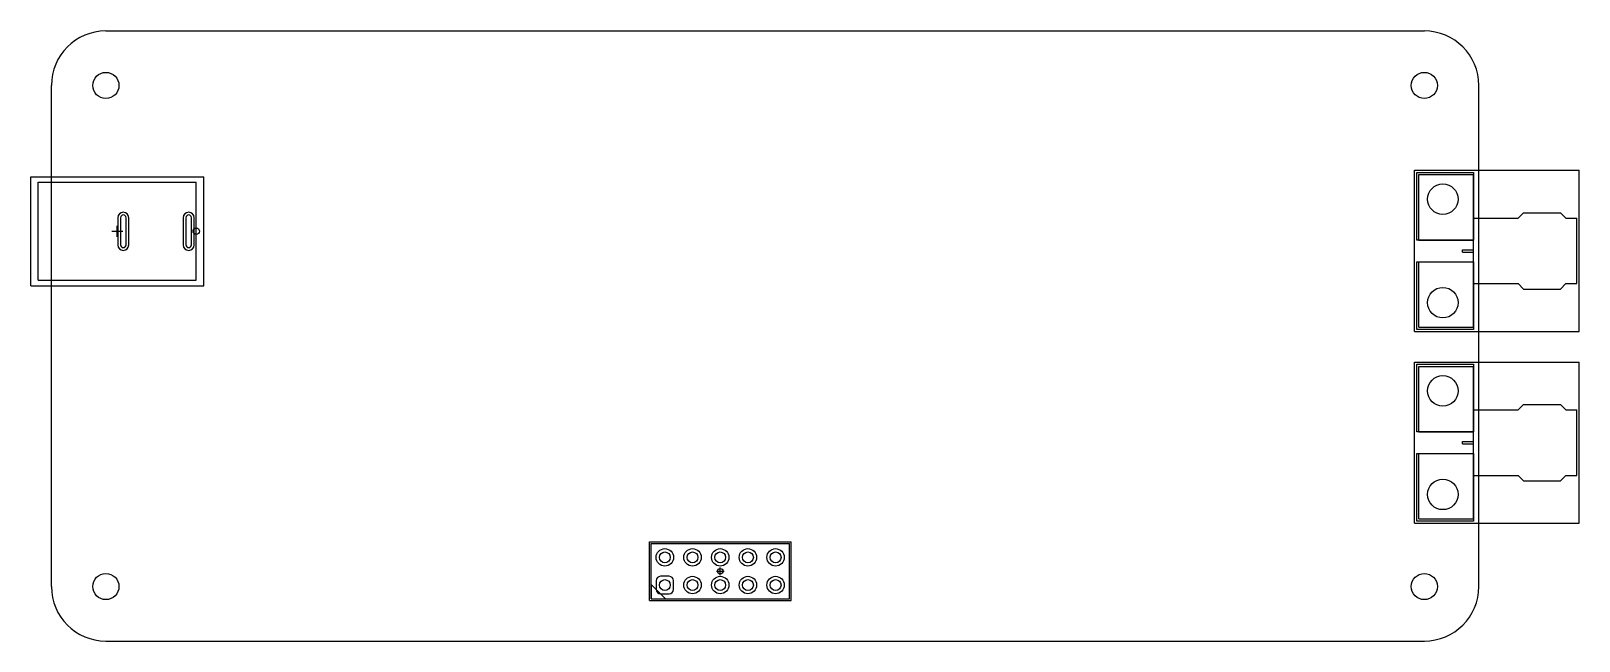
# Model space of a CAD drawing. Header units: millimetres. Extents: x -7 to 135, y -5 to 51.
import ezdxf

# ---------------------------------------------------------------- set-up
doc = ezdxf.new("R2010")
doc.units = ezdxf.units.MM
for name, color, linetype, true_color in [('Mechanical1', 6, 'Continuous', 0xff00ff), ('Mechanical15', 56, 'Continuous', 0x7f7f00), ('Mechanical5', 56, 'Continuous', 0x7f7f00), ('MultiLayer', 9, 'Continuous', 0xc0c0c0), ('PadHoleLayer', 156, 'Continuous', 0x003f7f)]:
    doc.layers.add(name, color=color, linetype=linetype, true_color=true_color)

# ---------------------------------------------------------------- blocks, each defined once
blk = doc.blocks.new('M2_H____9')
at = {"layer": 'PadHoleLayer'}
blk.add_circle((-1, 0), 1.2, dxfattribs=at)
blk = doc.blocks.new('M2_H____10')
at = {"layer": 'PadHoleLayer'}
blk.add_circle((0.52, 0.52), 1.2, dxfattribs=at)
blk = doc.blocks.new('M2_H____11')
at = {"layer": 'PadHoleLayer'}
blk.add_circle((0, 1.19), 1.2, dxfattribs=at)
blk = doc.blocks.new('M2_H____12')
at = {"layer": 'PadHoleLayer'}
blk.add_circle((0, 1.19), 1.2, dxfattribs=at)
blk = doc.blocks.new('32K243_40ML5_19')
at = {"layer": 'Mechanical1'}
for p, q in [((0, 7), (0, 3.04)), ((5, 7), (0, 7)), ((5, 7), (5, 1)), ((-8.5, 3), (-9.5, 3)), ((-9.5, 3), (-9.5, -3)), ((-8, 3.5), (-8.5, 3)), ((-4.6, 3.5), (-8, 3.5)), ((-4.1, 3), (-4.6, 3.5)), ((0, 3), (-4.1, 3)), ((0, 3), (-4.1, 3)), ((0, 3.04), (0, -3)), ((5, 1), (0, 1)), ((1, 0.1), (0, 0.1)), ((1, 0.1), (1, -0.1)), ((1, -0.1), (0, -0.1)), ((5, -1), (0, -1)), ((5, -1), (5, -7)), ((-8.5, -3), (-9.5, -3)), ((-8, -3.5), (-8.5, -3)), ((-4.6, -3.5), (-8, -3.5)), ((-4.1, -3), (-4.6, -3.5)), ((0, -3), (-4.1, -3)), ((0, -3), (0, -7)), ((5, -7), (0, -7))]:
    blk.add_line(p, q, dxfattribs=at)
at = {"layer": 'Mechanical15'}
for p, q in [((5.4, 7.4), (-9.7, 7.4)), ((-9.7, 7.4), (-9.7, -7.4)), ((5.4, 7.4), (5.4, -7.4)), ((5.4, -7.4), (-9.7, -7.4))]:
    blk.add_line(p, q, dxfattribs=at)
at = {"layer": 'MultiLayer'}
for p, q in [((0, 7.2), (5.2, 7.2)), ((0, 1), (0, 7.2)), ((5.2, 7.2), (5.2, 1)), ((5.2, 1), (0, 1)), ((0, -1), (5.2, -1)), ((0, -7.2), (0, -1)), ((5.2, -1), (5.2, -7.2)), ((5.2, -7.2), (0, -7.2))]:
    blk.add_line(p, q, dxfattribs=at)
at = {"layer": 'PadHoleLayer'}
for centre in [(2.8, 4.75), (2.8, -4.75)]:
    blk.add_circle(centre, 1.4, dxfattribs=at)
blk = doc.blocks.new('32K243_40ML5_20')
at = {"layer": 'Mechanical1'}
for p, q in [((0, 7), (0, 3.04)), ((5, 7), (0, 7)), ((5, 7), (5, 1)), ((-8.5, 3), (-9.5, 3)), ((-9.5, 3), (-9.5, -3)), ((-8, 3.5), (-8.5, 3)), ((-4.6, 3.5), (-8, 3.5)), ((-4.1, 3), (-4.6, 3.5)), ((0, 3), (-4.1, 3)), ((0, 3), (-4.1, 3)), ((0, 3.04), (0, -3)), ((5, 1), (0, 1)), ((1, 0.1), (0, 0.1)), ((1, 0.1), (1, -0.1)), ((1, -0.1), (0, -0.1)), ((5, -1), (0, -1)), ((5, -1), (5, -7)), ((-8.5, -3), (-9.5, -3)), ((-8, -3.5), (-8.5, -3)), ((-4.6, -3.5), (-8, -3.5)), ((-4.1, -3), (-4.6, -3.5)), ((0, -3), (-4.1, -3)), ((0, -3), (0, -7)), ((5, -7), (0, -7))]:
    blk.add_line(p, q, dxfattribs=at)
at = {"layer": 'Mechanical15'}
for p, q in [((5.4, 7.4), (-9.7, 7.4)), ((-9.7, 7.4), (-9.7, -7.4)), ((5.4, 7.4), (5.4, -7.4)), ((5.4, -7.4), (-9.7, -7.4))]:
    blk.add_line(p, q, dxfattribs=at)
at = {"layer": 'MultiLayer'}
for p, q in [((0, 7.2), (5.2, 7.2)), ((0, 1), (0, 7.2)), ((5.2, 7.2), (5.2, 1)), ((5.2, 1), (0, 1)), ((0, -1), (5.2, -1)), ((0, -7.2), (0, -1)), ((5.2, -1), (5.2, -7.2)), ((5.2, -7.2), (0, -7.2))]:
    blk.add_line(p, q, dxfattribs=at)
at = {"layer": 'PadHoleLayer'}
for centre in [(2.8, 4.75), (2.8, -4.75)]:
    blk.add_circle(centre, 1.4, dxfattribs=at)
blk = doc.blocks.new('DS_201_21')
at = {"layer": 'Mechanical1'}
for p, q in [((-7.25, 4.5), (7.25, 4.5)), ((-7.25, -4.5), (-7.25, 4.5)), ((7.25, -4.5), (7.25, 4.5)), ((-7.25, -4.5), (7.25, -4.5))]:
    blk.add_line(p, q, dxfattribs=at)
blk.add_circle((7.25, 0), 0.3, dxfattribs=at)
at = {"layer": 'Mechanical15'}
for p, q in [((-7.93, 5), (7.93, 5)), ((-7.93, -5), (-7.93, 5)), ((7.93, -5), (7.93, 5)), ((-0.5, 0), (0.5, 0)), ((0, -0.5), (0, 0.5)), ((-7.93, -5), (7.93, -5))]:
    blk.add_line(p, q, dxfattribs=at)
at = {"layer": 'MultiLayer'}
for p, q in [((0.05, 1.25), (0.05, -1.25)), ((1.05, -1.25), (1.05, 1.25)), ((6.05, 1.25), (6.05, -1.25)), ((7.05, -1.25), (7.05, 1.25))]:
    blk.add_line(p, q, dxfattribs=at)
for centre, start, end in [((0.55, 1.25), 0, 180), ((6.55, 1.25), 0, 180), ((0.55, -1.25), 180, 0), ((6.55, -1.25), 180, 0)]:
    blk.add_arc(centre, 0.5, start, end, dxfattribs=at)
at = {"layer": 'PadHoleLayer'}
for p, q in [((0.3, 1.25), (0.3, -1.25)), ((0.8, -1.25), (0.8, 1.25)), ((6.3, 1.25), (6.3, -1.25)), ((6.8, -1.25), (6.8, 1.25))]:
    blk.add_line(p, q, dxfattribs=at)
for centre, start, end in [((0.55, 1.25), 0, 180), ((6.55, 1.25), 0, 180), ((0.55, -1.25), 180, 0), ((6.55, -1.25), 180, 0)]:
    blk.add_arc(centre, 0.25, start, end, dxfattribs=at)
blk = doc.blocks.new('HDRV10W64P254_5X2_1270X508H854_22')
at = {"layer": 'Mechanical1'}
for p, q in [((-6.35, -2.55), (-6.35, 2.55)), ((-6.35, 2.55), (6.35, 2.55)), ((6.35, -2.55), (6.35, 2.55)), ((-6.35, -1.21), (-6.35, -2.55)), ((-5.01, -2.55), (-6.35, -1.21)), ((-6.35, -2.55), (6.35, -2.55)), ((-6.35, -2.55), (-5.01, -2.55))]:
    blk.add_line(p, q, dxfattribs=at)
at = {"layer": 'Mechanical15'}
for p, q in [((-6.5, -2.69), (-6.5, 2.69)), ((-6.5, 2.69), (6.5, 2.69)), ((6.5, -2.69), (6.5, 2.69)), ((-0.35, 0), (0.35, 0)), ((0, -0.35), (0, 0.35)), ((-6.5, -2.69), (6.5, -2.69))]:
    blk.add_line(p, q, dxfattribs=at)
blk.add_circle((0, 0), 0.25, dxfattribs=at)
at = {"layer": 'MultiLayer'}
for p, q in [((-5.88, -0.87), (-5.88, -1.67)), ((-4.68, -0.47), (-5.48, -0.47)), ((-4.28, -1.67), (-4.28, -0.87)), ((-5.48, -2.07), (-4.68, -2.07))]:
    blk.add_line(p, q, dxfattribs=at)
for centre in [(-5.08, 1.27), (-2.54, 1.27), (0, 1.27), (2.54, 1.27), (5.08, 1.27), (-2.54, -1.27), (0, -1.27), (2.54, -1.27), (5.08, -1.27)]:
    blk.add_circle(centre, 0.8, dxfattribs=at)
for centre, start, end in [((-5.48, -0.87), 90, 180), ((-4.68, -0.87), 0, 90), ((-5.48, -1.67), 180, 270), ((-4.68, -1.67), 270, 0)]:
    blk.add_arc(centre, 0.4, start, end, dxfattribs=at)
at = {"layer": 'PadHoleLayer'}
for centre in [(-5.08, 1.27), (-2.54, 1.27), (0, 1.27), (2.54, 1.27), (5.08, 1.27), (-5.08, -1.27), (-2.54, -1.27), (0, -1.27), (2.54, -1.27), (5.08, -1.27)]:
    blk.add_circle(centre, 0.5, dxfattribs=at)

msp = doc.modelspace()

# ---------------------------------------------------------------- linework, layer by layer
at = {"layer": 'Mechanical5'}
for p, q in [((0, 51), (121, 51)), ((-5, 0), (-5, 46)), ((126, 0), (126, 46)), ((0, -5), (121, -5))]:
    msp.add_line(p, q, dxfattribs=at)
for centre, start, end in [((0, 46), 90, 180), ((121, 46), 0, 90), ((0, 0), 180, 270), ((121, 0), 270, 0)]:
    msp.add_arc(centre, 5, start, end, dxfattribs=at)

# ---------------------------------------------------------------- block references
for name, p in [('M2_H____12', (0, 44.81)), ('M2_H____11', (121, 44.81)), ('DS_201_21', (1.05, 32.61)), ('HDRV10W64P254_5X2_1270X508H854_22', (56.38, 1.41)), ('M2_H____9', (1, 0)), ('M2_H____10', (120.48, -0.52))]:
    msp.add_blockref(name, p)
at = {"rotation": 180}
for name, p in [('32K243_40ML5_19', (125.5, 30.81)), ('32K243_40ML5_20', (125.5, 13.21))]:
    msp.add_blockref(name, p, dxfattribs=at)

doc.saveas('drawing.dxf')
